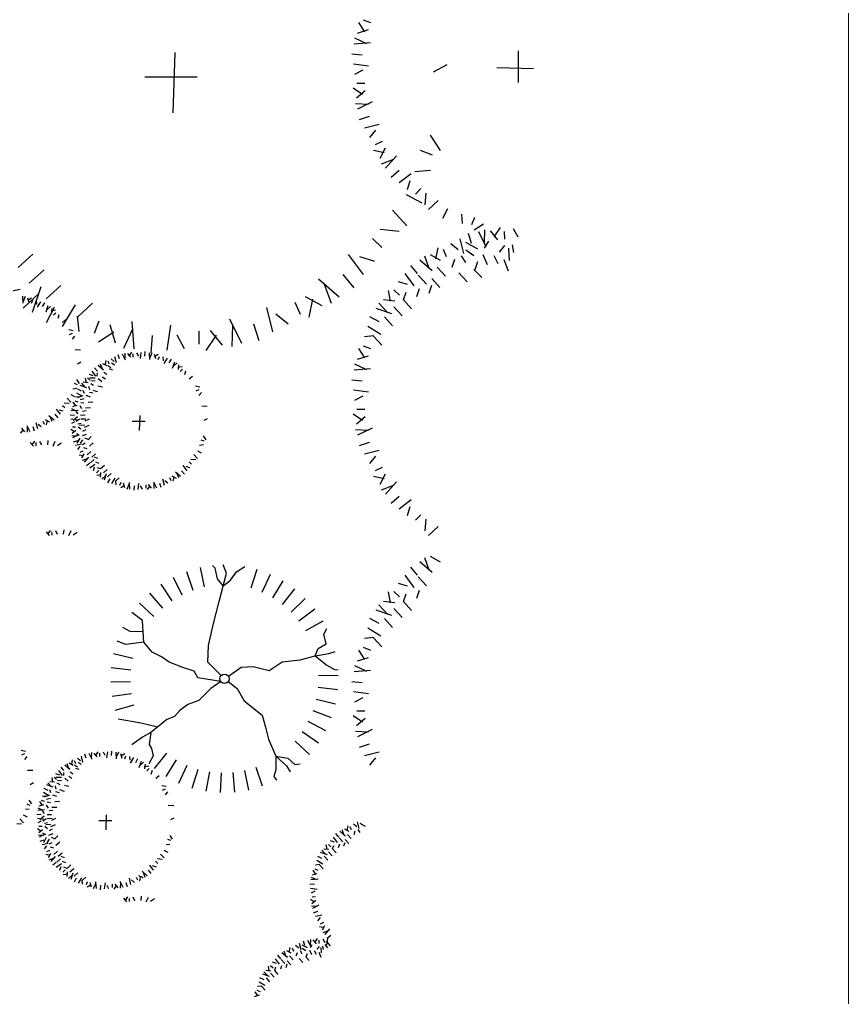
# Model space of a CAD drawing. Header units: millimetres. Extents: x 216896 to 446004, y 63591 to 243769.
# Drawn here: x 396383 to 398583, y 91803 to 94397 of the extents above; entities that cross this region are included whole.
import ezdxf

# ---------------------------------------------------------------- set-up
doc = ezdxf.new("R2010")
doc.units = ezdxf.units.MM
doc.layers.add('green', color=7, linetype='Continuous', true_color=0x45e718)
doc.layers.add('trees', color=7, linetype='Continuous', true_color=0x547000)
doc.layers.add('line pedestr', color=7, linetype='Continuous', lineweight=5, true_color=0x1c1c1c)

msp = doc.modelspace()

# ---------------------------------------------------------------- linework, layer by layer
at = {"layer": 'green'}
for p, q in [((396392.7, 93644.5), (396391.5, 93662.5)), ((396398.1, 93662.2), (396392.2, 93649.2)), ((396403.5, 93658.8), (396407.2, 93646.8)), ((396414.8, 93658), (396404.7, 93651.3)), ((396414.6, 93644.4), (396417.8, 93652.3)), ((396428.9, 93640.9), (396427.9, 93651.2)), ((396430.4, 93633.5), (396438.9, 93647.7)), ((396444.1, 93635.2), (396449.5, 93645.4)), ((396453, 93621.5), (396458.7, 93638.6)), ((396464.7, 93635.7), (396454.3, 93626.1)), ((396478.6, 93625.4), (396466.7, 93623.2)), ((396468.5, 93630.6), (396467.2, 93618.1)), ((396473.2, 93613), (396479.1, 93619.1)), ((396485.1, 93604.3), (396488, 93614.2)), ((396496.9, 93593.2), (396505.8, 93600.6)), ((396525.1, 93571), (396513.2, 93573.5)), ((396515.3, 93561.5), (396523.1, 93565)), ((396522.9, 93549), (396529.5, 93557)), ((396544.6, 93520), (396530.4, 93520.5)), ((396611.6, 93492), (396609.1, 93480.2)), ((396633.6, 93489.9), (396625.6, 93496.4)), ((396639.9, 93485.7), (396635.8, 93501.8)), ((396648.4, 93496.6), (396644.9, 93507.6)), ((396664.4, 93493.2), (396656.3, 93509.3)), ((396662.6, 93511.5), (396662.1, 93497.3)), ((396668.9, 93510.5), (396676.9, 93500.8)), ((396679.7, 93514.1), (396672.9, 93504.1)), ((396684.7, 93501.4), (396684.5, 93510)), ((396699.2, 93503.7), (396694.3, 93512.8)), ((396703.4, 93497.4), (396705.8, 93513.8)), ((396715.4, 93504.2), (396716.5, 93515.8)), ((396728.9, 93495), (396727.6, 93513)), ((396734.3, 93512.6), (396728.3, 93499.7)), ((396739.7, 93509.3), (396743.4, 93497.3)), ((396751, 93508.4), (396740.9, 93501.8)), ((396750.8, 93494.8), (396753.9, 93502.8)), ((396765.1, 93491.4), (396764, 93501.6)), ((396766.6, 93484), (396775.1, 93498.2)), ((396780.3, 93485.7), (396785.7, 93495.9)), ((396536.8, 93483.4), (396545.8, 93488.3)), ((396589.4, 93463.9), (396582, 93472.7)), ((396605.4, 93466.8), (396591.9, 93478.7)), ((396596.8, 93483.1), (396601.7, 93469.8)), ((396603, 93484.6), (396614.1, 93478.7)), ((396625.4, 93472.6), (396617.3, 93477.9)), ((396621.1, 93482.2), (396617.6, 93490.1)), ((396630.1, 93466.8), (396621.5, 93469.8)), ((396635.3, 93480), (396627.1, 93485.3)), ((396789.2, 93472), (396794.9, 93489)), ((396800.9, 93486.2), (396790.5, 93476.5)), ((396814.8, 93475.9), (396802.9, 93473.6)), ((396804.6, 93481.1), (396803.4, 93468.5)), ((396809.4, 93463.4), (396815.3, 93469.6)), ((396541.5, 93431.6), (396534.8, 93441.7)), ((396557.2, 93445.6), (396559.4, 93433.7)), ((396569.6, 93440.2), (396563.5, 93446.1)), ((396583.4, 93445.8), (396568.1, 93445.5)), ((396578.3, 93452), (396568.4, 93455)), ((396585.7, 93450.5), (396575.8, 93463.9)), ((396589.2, 93450.6), (396589.3, 93459.2)), ((396601, 93436), (396591.6, 93443.4)), ((396610.6, 93443), (396602.5, 93448.3)), ((396614.3, 93454.8), (396606.2, 93460.1)), ((396821.3, 93454.8), (396824.2, 93464.7)), ((396833.1, 93443.7), (396842, 93451.1)), ((396524.4, 93417.5), (396534.7, 93418.6)), ((396527.9, 93431.8), (396535.9, 93428.7)), ((396547.4, 93411), (396537.2, 93416.4)), ((396561.1, 93419.9), (396544, 93425.7)), ((396546.9, 93431.7), (396556.5, 93421.2)), ((396552, 93435.4), (396564.5, 93434.2)), ((396554.9, 93405), (396552, 93413.1)), ((396568.9, 93414.6), (396567.1, 93423.6)), ((396579.2, 93426.3), (396571.7, 93430.5)), ((396583.2, 93437.1), (396572.4, 93438)), ((396591, 93408.8), (396578.4, 93413)), ((396602.6, 93421.3), (396590.6, 93424.3)), ((396861.3, 93421.5), (396849.4, 93423.9)), ((396851.5, 93412), (396859.3, 93415.4)), ((396519.2, 93381.7), (396509.6, 93392.1)), ((396518.7, 93402.3), (396529, 93396.9)), ((396541.7, 93395.8), (396531.4, 93394.8)), ((396549.1, 93397.3), (396534.9, 93405.8)), ((396551, 93398.5), (396536.8, 93393.1)), ((396553.9, 93390.4), (396543.4, 93387.5)), ((396571, 93395.4), (396559.6, 93399.1)), ((396577.6, 93405.2), (396568.2, 93407.4)), ((396859.1, 93399.5), (396865.6, 93407.5)), ((396480.4, 93362.8), (396490.3, 93349.5)), ((396487.8, 93361.4), (396497.7, 93358.4)), ((396496.5, 93373.2), (396502.6, 93367.3)), ((396514.1, 93378), (396501.6, 93379.2)), ((396520.4, 93365), (396533.4, 93359.1)), ((396523.8, 93370.5), (396535.8, 93374.1)), ((396524.6, 93381.8), (396531.3, 93371.7)), ((396538.2, 93381.6), (396530.3, 93384.7)), ((396548.1, 93364.3), (396543.4, 93372.1)), ((396553.8, 93378.8), (396545.3, 93380.1)), ((396570.9, 93366.4), (396557.6, 93366)), ((396577.5, 93382.1), (396565.2, 93380.8)), ((396880.8, 93370.5), (396866.6, 93371)), ((396460.7, 93346.5), (396474.3, 93334.7)), ((396469.3, 93330.2), (396464.4, 93343.6)), ((396476.7, 93349.5), (396484.1, 93340.6)), ((396528.8, 93346.2), (396517.3, 93347.2)), ((396535.6, 93334.1), (396519.2, 93336.6)), ((396538.1, 93359.6), (396520.1, 93358.4)), ((396536.9, 93343.1), (396525.3, 93333.1)), ((396538.2, 93350.4), (396532.8, 93357.1)), ((396542.3, 93336.3), (396533.5, 93330.1)), ((396556.6, 93346.9), (396544.7, 93346.5)), ((396558.5, 93336.8), (396545.2, 93336.3)), ((396559.5, 93358.4), (396549.9, 93357.2)), ((396567.4, 93336.7), (396556.2, 93331.3)), ((396701.7, 93346.8), (396700.5, 93306.8)), ((396873, 93333.9), (396882, 93338.8)), ((396386.4, 93299.3), (396393.2, 93309.3)), ((396397.2, 93302.8), (396389.2, 93312.5)), ((396401.8, 93320.2), (396409.8, 93304)), ((396403.5, 93301.8), (396404, 93316)), ((396417.7, 93316.8), (396421.2, 93305.7)), ((396426.2, 93327.7), (396430.3, 93311.6)), ((396432.5, 93323.5), (396440.5, 93317)), ((396445, 93331.1), (396448.5, 93323.3)), ((396463.1, 93328.8), (396452, 93334.7)), ((396454.5, 93321.3), (396457, 93333.2)), ((396519, 93310.4), (396529, 93303.6)), ((396529.3, 93329.9), (396520.3, 93325.1)), ((396531.6, 93315.5), (396523.1, 93315.3)), ((396546.2, 93325.5), (396537.7, 93323.8)), ((396545.8, 93309.8), (396538.7, 93315.6)), ((396554.8, 93320.5), (396541.5, 93320)), ((396566.4, 93319.7), (396554.1, 93314.7)), ((396716.5, 93330.5), (396682, 93330.5)), ((396521.5, 93293.4), (396535.7, 93292.8)), ((396522.5, 93299.6), (396532.2, 93307.6)), ((396539.9, 93295.1), (396523.7, 93287.1)), ((396541.2, 93293.5), (396533.8, 93297.9)), ((396542.5, 93286.1), (396535.1, 93272.7)), ((396559.8, 93296.4), (396548.7, 93292)), ((396558.5, 93308.3), (396549.9, 93303.9)), ((396564.7, 93283.1), (396556.1, 93286.1)), ((396573.3, 93290.5), (396564.7, 93281.6)), ((396877.7, 93282), (396871, 93292.1)), ((396411.4, 93275), (396419.4, 93265.3)), ((396422.2, 93278.6), (396415.4, 93268.6)), ((396427.2, 93265.9), (396427, 93274.5)), ((396441.7, 93268.2), (396436.8, 93277.3)), ((396457.9, 93268.7), (396459, 93280.2)), ((396476.8, 93277.1), (396470.9, 93264.2)), ((396493.6, 93272.9), (396483.4, 93266.3)), ((396536.5, 93279.1), (396525.4, 93275.7)), ((396547.4, 93270.6), (396531.3, 93266.6)), ((396543.2, 93264.3), (396536.7, 93256.4)), ((396549.9, 93281.6), (396543.7, 93272.7)), ((396557.3, 93272.7), (396549.9, 93268.3)), ((396562.2, 93257.9), (396553.6, 93260.9)), ((396578.3, 93274.2), (396568.4, 93265.3)), ((396860.6, 93268), (396870.9, 93269)), ((396864.1, 93282.2), (396872.1, 93279.1)), ((396541.1, 93242.4), (396552.9, 93239.9)), ((396550.8, 93251.8), (396543, 93248.4)), ((396548.5, 93233.7), (396554.4, 93244.8)), ((396549.9, 93227.6), (396563.3, 93232.5)), ((396566.2, 93236.2), (396554.4, 93222.6)), ((396572.1, 93250.5), (396562.2, 93241.6)), ((396584.5, 93244.6), (396574.6, 93235.7)), ((396590.6, 93232.7), (396582, 93235.7)), ((396855.4, 93232.1), (396845.8, 93242.6)), ((396854.9, 93252.8), (396865.1, 93247.4)), ((396569.2, 93220.1), (396560.3, 93212.7)), ((396582.5, 93216.4), (396569.2, 93206.6)), ((396580.7, 93229.8), (396570.9, 93220.9)), ((396581.1, 93209), (396578.1, 93199.2)), ((396594.3, 93219.4), (396585.7, 93222.4)), ((396598, 93204.6), (396589.4, 93207.6)), ((396607.9, 93213.5), (396598, 93204.6)), ((396816.6, 93213.3), (396826.5, 93200)), ((396824, 93211.8), (396833.9, 93208.8)), ((396832.7, 93223.7), (396838.8, 93217.7)), ((396850.3, 93228.4), (396837.8, 93229.6)), ((396592.9, 93200.4), (396587, 93194.2)), ((396587.5, 93187.9), (396599.4, 93190.2)), ((396597.7, 93182.8), (396598.9, 93195.3)), ((396601.4, 93177.6), (396611.8, 93187.3)), ((396615.3, 93203.1), (396605.4, 93194.2)), ((396613.1, 93191.8), (396607.4, 93174.8)), ((396626.4, 93192.7), (396616.5, 93183.9)), ((396635.8, 93179.8), (396627.2, 93165.6)), ((396647.4, 93180.9), (396637.5, 93172)), ((396781.2, 93181.6), (396784.7, 93173.7)), ((396799.3, 93179.2), (396788.2, 93185.1)), ((396790.7, 93171.8), (396793.2, 93183.7)), ((396796.9, 93197), (396810.4, 93185.1)), ((396805.5, 93180.7), (396800.6, 93194)), ((396812.9, 93200), (396820.3, 93191.1)), ((396622, 93178.2), (396616.6, 93167.9)), ((396637.2, 93172.4), (396638.3, 93162.2)), ((396651.5, 93169), (396648.4, 93161)), ((396651.3, 93155.4), (396661.4, 93162)), ((396662.6, 93154.5), (396658.9, 93166.6)), ((396668, 93151.2), (396674, 93164.1)), ((396673.4, 93168.8), (396674.7, 93150.8)), ((396686.9, 93159.6), (396685.8, 93148.1)), ((396698.9, 93166.4), (396696.5, 93150)), ((396703.1, 93160.1), (396708, 93151)), ((396717.6, 93162.4), (396717.8, 93153.8)), ((396722.6, 93149.7), (396729.4, 93159.7)), ((396733.4, 93153.3), (396725.4, 93163)), ((396738, 93170.6), (396746, 93154.5)), ((396739.7, 93152.3), (396740.2, 93166.5)), ((396753.9, 93167.2), (396757.4, 93156.2)), ((396762.4, 93178.1), (396766.5, 93162)), ((396768.7, 93173.9), (396776.7, 93167.4)), ((396453.3, 93037.9), (396461.3, 93028.2)), ((396464.1, 93041.5), (396457.3, 93031.5)), ((396469.1, 93028.8), (396468.9, 93037.4)), ((396483.6, 93031.1), (396478.7, 93040.2)), ((396499.8, 93031.6), (396500.9, 93043.1)), ((396518.7, 93040), (396512.7, 93027.1)), ((396535.4, 93035.8), (396525.3, 93029.2)), ((396398.9, 92455.4), (396387, 92457.9)), ((396590.8, 92454.6), (396584, 92444.6)), ((396610.3, 92444.2), (396605.4, 92453.3)), ((396614.5, 92437.9), (396617, 92454.3)), ((396626.6, 92444.7), (396627.6, 92456.2)), ((396640, 92435.5), (396638.8, 92453.5)), ((396389.1, 92445.9), (396396.9, 92449.4)), ((396396.7, 92433.4), (396403.3, 92441.4)), ((396522.8, 92432.5), (396520.3, 92420.6)), ((396532.2, 92422.7), (396528.8, 92430.6)), ((396544.7, 92430.4), (396536.7, 92436.9)), ((396551, 92426.2), (396547, 92442.3)), ((396559.5, 92437.1), (396556.1, 92448.1)), ((396575.5, 92433.7), (396567.5, 92449.8)), ((396573.7, 92452), (396573.2, 92437.8)), ((396580, 92451), (396588, 92441.3)), ((396595.8, 92441.9), (396595.7, 92450.5)), ((396645.4, 92453.1), (396639.5, 92440.2)), ((396650.8, 92449.8), (396654.5, 92437.7)), ((396662.2, 92448.9), (396652.1, 92442.3)), ((396662, 92435.3), (396665.1, 92443.3)), ((396676.2, 92431.9), (396675.2, 92442.1)), ((396677.7, 92424.5), (396686.2, 92438.7)), ((396691.4, 92426.1), (396696.8, 92436.4)), ((396700.3, 92412.4), (396706.1, 92429.5)), ((396418.4, 92404.4), (396404.2, 92404.9)), ((396496.8, 92391), (396487, 92404.3)), ((396500.5, 92404.3), (396493.1, 92413.2)), ((396516.6, 92407.3), (396503, 92419.2)), ((396507.9, 92423.6), (396512.9, 92410.3)), ((396514.1, 92425.1), (396525.2, 92419.2)), ((396536.6, 92413.1), (396528.4, 92418.4)), ((396541.3, 92407.3), (396532.6, 92410.3)), ((396546.5, 92420.5), (396538.3, 92425.8)), ((396712.1, 92426.7), (396701.6, 92417)), ((396725.9, 92416.4), (396714, 92414.1)), ((396715.8, 92421.5), (396714.6, 92409)), ((396720.5, 92403.9), (396726.5, 92410.1)), ((396732.4, 92395.3), (396735.4, 92405.1)), ((396463.2, 92375.9), (396475.7, 92374.7)), ((396468.3, 92386), (396470.6, 92374.1)), ((396480.8, 92380.6), (396474.6, 92386.6)), ((396494.5, 92386.3), (396479.3, 92386)), ((396489.4, 92392.5), (396479.5, 92395.5)), ((396494.4, 92377.6), (396483.6, 92378.5)), ((396500.3, 92391), (396500.4, 92399.7)), ((396512.1, 92376.5), (396502.7, 92383.9)), ((396521.8, 92383.5), (396513.6, 92388.7)), ((396525.5, 92395.3), (396517.3, 92400.6)), ((396744.2, 92384.2), (396753.1, 92391.6)), ((396410.6, 92367.8), (396419.6, 92372.7)), ((396458.5, 92351.5), (396448.3, 92356.9)), ((396472.2, 92360.4), (396455.2, 92366.2)), ((396458, 92372.2), (396467.7, 92361.7)), ((396466, 92345.5), (396463.2, 92353.6)), ((396480, 92355.1), (396478.2, 92364)), ((396490.4, 92366.8), (396482.8, 92371)), ((396502.1, 92349.3), (396489.5, 92353.4)), ((396513.8, 92361.8), (396501.8, 92364.8)), ((396772.4, 92361.9), (396760.5, 92364.4)), ((396762.6, 92352.5), (396770.5, 92355.9)), ((396415.3, 92316), (396408.6, 92326.1)), ((396449.4, 92322.1), (396441.4, 92325.2)), ((396452.8, 92336.3), (396442.6, 92335.3)), ((396460.2, 92337.8), (396446, 92346.3)), ((396462.2, 92339), (396447.9, 92333.5)), ((396465, 92330.8), (396454.6, 92328)), ((396482.1, 92335.8), (396470.7, 92339.6)), ((396488.8, 92345.7), (396479.3, 92347.9)), ((396770.3, 92340), (396776.8, 92347.9)), ((396398.2, 92301.9), (396408.5, 92303)), ((396401.7, 92316.2), (396409.7, 92313.1)), ((396449.2, 92300.1), (396431.2, 92298.9)), ((396431.6, 92305.5), (396444.5, 92299.6)), ((396434.9, 92310.9), (396446.9, 92314.6)), ((396435.8, 92322.3), (396442.4, 92312.2)), ((396449.4, 92290.9), (396443.9, 92297.6)), ((396459.2, 92304.7), (396454.5, 92312.6)), ((396465, 92319.3), (396456.4, 92320.6)), ((396470.7, 92298.9), (396461, 92297.7)), ((396482, 92306.9), (396468.7, 92306.4)), ((396488.7, 92322.6), (396476.4, 92321.3)), ((396791.9, 92310.9), (396777.7, 92311.5)), ((396393, 92266.1), (396383.4, 92276.5)), ((396392.5, 92286.7), (396402.8, 92281.3)), ((396440, 92286.7), (396428.4, 92287.7)), ((396446.8, 92274.6), (396430.4, 92277.1)), ((396448, 92283.5), (396436.5, 92273.5)), ((396453.4, 92276.8), (396444.6, 92270.6)), ((396467.8, 92287.4), (396455.8, 92287)), ((396469.7, 92277.3), (396456.4, 92276.8)), ((396478.5, 92277.2), (396467.4, 92271.8)), ((396612.9, 92287.3), (396611.6, 92247.3)), ((396784.1, 92274.4), (396793.2, 92279.2)), ((396387.9, 92262.4), (396375.4, 92263.6)), ((396430.1, 92250.9), (396440.1, 92244.1)), ((396440.5, 92270.4), (396431.4, 92265.5)), ((396433.7, 92240.1), (396443.4, 92248.1)), ((396442.8, 92255.9), (396434.2, 92255.8)), ((396457.4, 92265.9), (396448.9, 92264.3)), ((396456.9, 92250.3), (396449.8, 92256.1)), ((396465.9, 92261), (396452.7, 92260.5)), ((396469.7, 92248.8), (396461, 92244.3)), ((396477.6, 92260.2), (396465.3, 92255.2)), ((396627.7, 92271), (396593.1, 92271)), ((397238.4, 92248.2), (397243.7, 92233.9)), ((397245, 92249.7), (397256.8, 92243.4)), ((397254.2, 92257.7), (397251.6, 92245)), ((397264.3, 92247.2), (397260.6, 92255.6)), ((397277.7, 92255.4), (397269.1, 92262.4)), ((397284.4, 92250.9), (397280.1, 92268.1)), ((397286.7, 92240.3), (397281.9, 92248.2)), ((397300.9, 92256.1), (397286.7, 92264.1)), ((396432.7, 92233.8), (396446.9, 92233.3)), ((396451, 92235.6), (396434.9, 92227.6)), ((396452.4, 92234), (396445, 92238.4)), ((396453.6, 92226.6), (396446.2, 92213.2)), ((396461, 92222.1), (396454.9, 92213.2)), ((396470.9, 92236.9), (396459.8, 92232.5)), ((396475.8, 92223.6), (396467.2, 92226.6)), ((396484.5, 92231), (396475.8, 92222.1)), ((396775.2, 92222.7), (396783.2, 92219.6)), ((396788.8, 92222.5), (396782.2, 92232.6)), ((397226.5, 92213.4), (397216, 92227.6)), ((397230.5, 92227.6), (397222.6, 92237.1)), ((397240.8, 92215.3), (397231.3, 92225.8)), ((397247.6, 92230.8), (397233.1, 92243.4)), ((397256.6, 92211.3), (397247.1, 92221.9)), ((397262.9, 92224.5), (397253.4, 92235)), ((397270.8, 92235), (397274, 92244.3)), ((396447.6, 92219.6), (396436.6, 92216.2)), ((396458.5, 92211.1), (396442.4, 92207.1)), ((396454.3, 92204.8), (396447.8, 92196.8)), ((396468.4, 92213.2), (396461, 92208.8)), ((396473.4, 92198.4), (396464.7, 92201.4)), ((396489.4, 92214.7), (396479.5, 92205.8)), ((396771.8, 92208.5), (396782, 92209.5)), ((397190.5, 92197.2), (397203.9, 92195.9)), ((397196, 92208), (397198.4, 92195.3)), ((397209.4, 92202.3), (397202.8, 92208.6)), ((397218.6, 92214.9), (397208, 92218.1)), ((397213.9, 92196.8), (397217, 92206)), ((397223.4, 92186.3), (397213.9, 92196.8)), ((397229.7, 92200.8), (397232.8, 92210)), ((397243.9, 92204.7), (397247.1, 92213.9)), ((396452.2, 92182.8), (396464, 92180.4)), ((396462, 92192.3), (396454.1, 92188.9)), ((396459.6, 92174.2), (396465.5, 92185.3)), ((396461.1, 92168), (396474.4, 92173)), ((396477.4, 92176.7), (396465.5, 92163.1)), ((396483.2, 92191), (396473.4, 92182.1)), ((396491.9, 92170.3), (396482, 92161.4)), ((396495.6, 92185.1), (396485.7, 92176.2)), ((396501.8, 92173.2), (396493.1, 92176.2)), ((396761.4, 92168.9), (396748.9, 92170.1)), ((396766.6, 92172.6), (396756.9, 92183.1)), ((396766, 92193.3), (396776.3, 92187.9)), ((397185.6, 92171.2), (397174.7, 92176.9)), ((397200.2, 92180.7), (397182, 92186.8)), ((397185.1, 92193.2), (397195.4, 92182.1)), ((397201.2, 92166.5), (397191.7, 92177)), ((397212.3, 92178.3), (397202.8, 92188.9)), ((396480.3, 92160.6), (396471.5, 92153.2)), ((396493.7, 92156.9), (396480.3, 92147)), ((396492.2, 92149.5), (396489.2, 92139.6)), ((396505.5, 92159.9), (396496.8, 92162.9)), ((396509.2, 92145.1), (396500.5, 92148)), ((396519, 92154), (396509.2, 92145.1)), ((396526.5, 92143.6), (396516.6, 92134.7)), ((396727.8, 92153.8), (396737.6, 92140.4)), ((396735.2, 92152.3), (396745, 92149.3)), ((396743.8, 92164.1), (396750, 92158.2)), ((397175.8, 92139.7), (397167.3, 92143)), ((397179.5, 92154.9), (397168.5, 92153.8)), ((397187.4, 92156.5), (397172.2, 92165.6)), ((397188.5, 92144.1), (397179, 92154.6)), ((396504, 92140.9), (396498.1, 92134.7)), ((396498.6, 92128.4), (396510.5, 92130.7)), ((396508.8, 92123.2), (396510, 92135.8)), ((396512.5, 92118.1), (396523, 92127.8)), ((396524.3, 92132.3), (396518.5, 92115.3)), ((396537.6, 92133.2), (396527.7, 92124.3)), ((396533.2, 92118.6), (396527.8, 92108.4)), ((396546.9, 92120.3), (396538.4, 92106.1)), ((396558.5, 92121.4), (396548.7, 92112.5)), ((396673.6, 92118.6), (396677.6, 92102.5)), ((396692.4, 92122.1), (396695.8, 92114.2)), ((396710.5, 92119.7), (396699.4, 92125.6)), ((396701.8, 92112.3), (396704.3, 92124.1)), ((396708, 92137.5), (396721.6, 92125.6)), ((396716.6, 92121.2), (396711.7, 92134.5)), ((396724.1, 92140.4), (396731.5, 92131.6)), ((397175.7, 92116.3), (397156.4, 92115)), ((397156.8, 92122), (397170.6, 92115.7)), ((397160.4, 92127.8), (397173.2, 92131.7)), ((397161.3, 92139.9), (397168.4, 92129.1)), ((396548.4, 92112.9), (396549.4, 92102.7)), ((396562.6, 92109.5), (396559.5, 92101.5)), ((396562.4, 92095.9), (396572.5, 92102.5)), ((396573.8, 92095), (396570.1, 92107)), ((396579.2, 92091.7), (396585.1, 92104.6)), ((396584.6, 92109.3), (396585.8, 92091.3)), ((396598, 92100.1), (396597, 92088.5)), ((396610.1, 92106.9), (396607.6, 92090.5)), ((396614.3, 92100.6), (396619.1, 92091.5)), ((396628.7, 92102.9), (396628.9, 92094.3)), ((396633.8, 92090.2), (396640.6, 92100.2)), ((396644.6, 92093.7), (396636.6, 92103.5)), ((396649.1, 92111.1), (396657.1, 92095)), ((396650.8, 92092.8), (396651.4, 92107)), ((396665.1, 92107.7), (396668.5, 92096.7)), ((396679.9, 92114.4), (396687.8, 92107.9)), ((397165.8, 92101.9), (397153.5, 92103)), ((397173, 92089), (397155.5, 92091.6)), ((396658.7, 92066), (396666.7, 92056.2)), ((396669.5, 92069.5), (396662.7, 92059.5)), ((396674.5, 92056.9), (396674.4, 92065.4)), ((396689, 92059.1), (396684.1, 92068.2)), ((396705.3, 92059.7), (396706.3, 92071.2)), ((396724.1, 92068), (396718.2, 92055.1)), ((397166.3, 92084.6), (397156.6, 92079.3)), ((397168.8, 92069.1), (397159.6, 92068.9)), ((396740.9, 92063.9), (396730.8, 92057.2)), ((397155.3, 92063.7), (397165.9, 92056.4)), ((397158, 92045.5), (397173.1, 92044.9)), ((397159, 92052.2), (397169.4, 92060.7)), ((397177.6, 92047.3), (397160.3, 92038.8)), ((397173.9, 92030.3), (397162.1, 92026.6)), ((397185.6, 92021.2), (397168.4, 92016.9)), ((397181.1, 92014.5), (397174.1, 92006)), ((397178.8, 91991), (397191.5, 91988.4)), ((397189.3, 92001.1), (397180.9, 91997.4)), ((397186.7, 91981.8), (397193.1, 91993.6)), ((397188.3, 91975.2), (397202.6, 91980.5)), ((397205.7, 91984.4), (397193.1, 91969.9)), ((397208.9, 91967.3), (397199.4, 91959.4)), ((397100.4, 91935.4), (397097.8, 91922.7)), ((397123.9, 91933.1), (397115.4, 91940)), ((397130.6, 91928.6), (397126.3, 91945.8)), ((397147.1, 91933.8), (397132.9, 91941.7)), ((397139.7, 91940.2), (397136.1, 91952)), ((397156.8, 91936.6), (397148.2, 91953.9)), ((397154.9, 91956.2), (397154.3, 91941)), ((397155.1, 91935.1), (397159.8, 91943.1)), ((397161.6, 91955.2), (397170.2, 91944.8)), ((397173.2, 91958.9), (397165.9, 91948.2)), ((397172.5, 91930.3), (397178.7, 91937.9)), ((397178.5, 91945.4), (397178.3, 91954.6)), ((397183.9, 91920.7), (397183.4, 91934.8)), ((397189.2, 91929.8), (397187.4, 91938.9)), ((397194, 91947.9), (397188.8, 91957.6)), ((397200.8, 91934), (397194.2, 91943.5)), ((397208, 91939.8), (397197.3, 91952.1)), ((397198.5, 91941.1), (397201.1, 91958.7)), ((397076.7, 91905.3), (397068.8, 91914.8)), ((397093.9, 91908.4), (397079.4, 91921.1)), ((397084.6, 91925.9), (397089.9, 91911.6)), ((397091.2, 91927.4), (397103.1, 91921.1)), ((397109.2, 91902.2), (397099.7, 91912.7)), ((397110.6, 91924.9), (397106.9, 91933.3)), ((397117.1, 91912.7), (397120.2, 91922)), ((397132.9, 91918), (397128.2, 91925.9)), ((397142.4, 91925.9), (397132.9, 91932.5)), ((397151.9, 91900.9), (397142.4, 91910.1)), ((397144, 91910.1), (397147.1, 91919.3)), ((397158.2, 91915.4), (397153.5, 91927.2)), ((397170.9, 91916.7), (397166.1, 91925.9)), ((397183, 91908.2), (397177.7, 91921.4)), ((397042.3, 91885.7), (397044.7, 91873)), ((397055.6, 91880), (397049, 91886.3)), ((397064.8, 91892.6), (397054.3, 91895.8)), ((397060.1, 91874.5), (397063.3, 91883.7)), ((397072.8, 91891), (397062.2, 91905.3)), ((397075.9, 91878.4), (397079.1, 91887.7)), ((397087, 91893), (397077.5, 91903.5)), ((397090.2, 91882.4), (397093.3, 91891.6)), ((397102.8, 91889), (397093.3, 91899.5)), ((397134.5, 91895.6), (397125, 91906.1)), ((397046.5, 91858.4), (397028.2, 91864.5)), ((397031.3, 91870.9), (397041.6, 91859.8)), ((397036.8, 91874.9), (397050.2, 91873.6)), ((397058.5, 91856), (397049, 91866.6)), ((397069.6, 91863.9), (397060.1, 91874.5)), ((397025.7, 91832.6), (397014.8, 91831.5)), ((397033.7, 91834.2), (397018.5, 91843.3)), ((397031.9, 91848.9), (397020.9, 91854.6)), ((397034.8, 91821.7), (397025.3, 91832.3)), ((397047.4, 91844.2), (397038, 91854.7)), ((397006.6, 91805.5), (397019.5, 91809.4)), ((397007.5, 91817.6), (397014.6, 91806.8)), ((397022.1, 91817.4), (397013.5, 91820.7))]:
    msp.add_line(p, q, dxfattribs=at)
at = {"layer": 'line pedestr'}
msp.add_lwpolyline([(398583.1, 76231.8), (398583.1, 149231.8)], dxfattribs=at)
at = {"layer": 'trees'}
for p, q in [((397282.2, 94388.5), (397298.3, 94363.9)), ((397315.2, 94388), (397295.8, 94395.5)), ((397272, 94347.8), (397303.4, 94333.4)), ((397280.1, 94361), (397309.3, 94369.9)), ((397314.8, 94334.7), (397271.2, 94331.7)), ((396794.7, 94309.5), (396789.7, 94149.1)), ((397292.3, 94302.1), (397264.4, 94304.6)), ((397707.3, 94230.1), (397707.3, 94314)), ((397308.9, 94272.8), (397269, 94278.7)), ((397481.5, 94257.6), (397518, 94277.2)), ((397746.9, 94266), (397649.8, 94269)), ((396854.1, 94244.2), (396715.5, 94244.2)), ((397293.6, 94262.6), (397271.6, 94250.8)), ((397299.1, 94227.5), (397278.4, 94227)), ((397268.4, 94215.3), (397292.7, 94198.8)), ((397277, 94189.1), (397300.6, 94208.5)), ((397274.6, 94173.8), (397309.1, 94172.5)), ((397319.2, 94178.1), (397280, 94158.6)), ((397310.9, 94139.3), (397284.1, 94131)), ((397337.4, 94118.6), (397298.3, 94108.9)), ((397327.2, 94103.4), (397311.4, 94084)), ((397500.5, 94049.6), (397473.8, 94090.2)), ((397345.7, 94073), (397326.7, 94064.7)), ((397322, 94050.1), (397350.8, 94044.1)), ((397340, 94029.1), (397354.4, 94056)), ((397445.9, 94050.4), (397477.9, 94038)), ((397343.6, 94014.1), (397376, 94026.1)), ((397383.2, 94035.1), (397354.4, 94002.1)), ((397390.4, 93996.1), (397368.8, 93978.1)), ((397422.7, 93987.1), (397390.4, 93963.2)), ((397432.1, 93993.3), (397473.2, 93997.4)), ((397419.1, 93969.1), (397411.9, 93945.2)), ((397409.1, 93932.3), (397450.2, 93910.7)), ((397447.9, 93948.2), (397433.5, 93933.2)), ((397459.4, 93905.4), (397462.4, 93935.8)), ((397468.5, 93892.9), (397493.8, 93916.4)), ((397411.2, 93849.5), (397372.5, 93891.4)), ((397518.6, 93894.2), (397505.5, 93869.3)), ((397555.5, 93880.3), (397558, 93855.4)), ((397590.1, 93871.9), (397582.5, 93852.6)), ((397589.6, 93838.9), (397614.1, 93855)), ((397390.6, 93834.6), (397340.4, 93839.5)), ((397582.6, 93802.3), (397574.2, 93829.1)), ((397621.3, 93794), (397601.9, 93833.2)), ((397617.1, 93838.6), (397615.8, 93804.1)), ((397632.3, 93836.2), (397651.7, 93812.6)), ((397658.6, 93844.8), (397642, 93820.5)), ((397670.7, 93814.1), (397670.3, 93834.9)), ((397705.9, 93819.6), (397694, 93841.6)), ((397319.9, 93815.5), (397344.7, 93791.7)), ((397561.9, 93775.8), (397552.1, 93814.9)), ((397599.4, 93787.7), (397567, 93805.7)), ((397617.4, 93790.7), (397628.2, 93808.7)), ((397493.3, 93791.2), (397487.3, 93762.4)), ((397516.3, 93767.5), (397507.9, 93786.5)), ((397546.7, 93786), (397527.3, 93801.9)), ((397588.6, 93769.8), (397567, 93784.7)), ((397657.1, 93779.7), (397671, 93797)), ((397683, 93757.8), (397681.8, 93790)), ((397695, 93778.7), (397691, 93799.3)), ((396418.4, 93774.7), (396378.7, 93739)), ((397255.5, 93773.9), (397295.2, 93720.4)), ((397285.3, 93768), (397324.9, 93756.1)), ((397478.3, 93730.1), (397445.4, 93758.8)), ((397457.3, 93769.6), (397469.3, 93737.2)), ((397472.3, 93773.2), (397499.3, 93758.8)), ((397531.1, 93739.8), (397538.3, 93760.8)), ((397567, 93751.8), (397556.3, 93769.8)), ((397592.2, 93733.8), (397599.4, 93754.8)), ((397624.6, 93745.8), (397613.8, 93772.7)), ((397653.4, 93748.8), (397642.6, 93769.8)), ((397681, 93729.6), (397668.9, 93759.5)), ((396448.1, 93733.1), (396408.5, 93697.5)), ((397439.4, 93722.9), (397421.4, 93744.4)), ((397513.1, 93715.8), (397491.5, 93739.8)), ((397570.6, 93700.8), (397549.1, 93724.8)), ((397610.2, 93712.8), (397588.6, 93733.8)), ((397176.3, 93708.6), (397230.8, 93661)), ((397240.7, 93720.4), (397270.4, 93684.8)), ((397412.4, 93694.1), (397388.4, 93701.3)), ((397430.4, 93690.5), (397406.4, 93722.9)), ((397462.8, 93694.8), (397441.2, 93718.8)), ((397498.7, 93685.9), (397477.1, 93709.8)), ((396336.5, 93672.1), (396384.2, 93681.2)), ((396439.3, 93687.9), (396416.3, 93619.4)), ((396492.6, 93691.5), (396453, 93655.9)), ((397211, 93643.2), (397191.2, 93696.7)), ((397361.1, 93678.4), (397366.6, 93649.6)), ((397391.4, 93665.3), (397376.4, 93679.7)), ((397401.6, 93652.9), (397408.8, 93673.9)), ((397437.6, 93661.9), (397444.8, 93682.9)), ((397470, 93670.9), (397477.1, 93691.8)), ((396392.2, 93630.9), (396434, 93669.6)), ((397113.6, 93646.7), (397127.4, 93615.3)), ((397186.2, 93637.2), (397141.7, 93661)), ((397151.6, 93607.5), (397161.5, 93655.1)), ((397348.6, 93653.8), (397379.1, 93650.8)), ((397423.2, 93628.9), (397401.6, 93652.9)), ((396475, 93633), (396453.4, 93591.9)), ((396530.1, 93639.7), (396495.8, 93582.7)), ((396576.8, 93644), (396537.2, 93608.3)), ((397038.2, 93632.9), (397054.3, 93568.3)), ((397370.7, 93616.2), (397329.2, 93630.2)), ((397336.2, 93644.7), (397359.6, 93619.4)), ((397398, 93610.9), (397376.5, 93634.9)), ((396535.9, 93610), (396540.1, 93568.9)), ((396593.1, 93596.2), (396580.6, 93564.2)), ((396681.2, 93595.6), (396686.1, 93523.4)), ((396940, 93602.8), (396972.1, 93538.1)), ((397063.4, 93616), (397095.4, 93589.9)), ((397337.4, 93594.7), (397312.6, 93607.7)), ((397372.9, 93584), (397351.3, 93607.9)), ((396637.8, 93538.1), (396623.1, 93586.5)), ((396659.5, 93524.8), (396683.3, 93576.7)), ((396783.5, 93585.8), (396773.6, 93519.9)), ((396858.4, 93569.7), (396859.1, 93535.4)), ((396921.9, 93533.1), (396889.8, 93572.2)), ((396947, 93529.2), (396949.2, 93586.2)), ((397004, 93589.2), (397017.8, 93544.9)), ((397341.5, 93561.3), (397307, 93582.1)), ((396592.3, 93541.6), (396632.9, 93568.3)), ((396735.1, 93558.5), (396730.9, 93512.2)), ((396800.3, 93560.6), (396819.9, 93524.1)), ((396878.5, 93519), (396905.8, 93559.1)), ((397323.5, 93557.8), (397298.6, 93555.2)), ((397344.1, 93533), (397322.5, 93557)), ((397282.2, 93523.7), (397298.3, 93499.1)), ((397315.2, 93523.2), (397295.8, 93530.7)), ((397280.1, 93496.1), (397309.3, 93505)), ((397314.8, 93469.9), (397271.2, 93466.9)), ((397272, 93483), (397303.4, 93468.6)), ((397292.3, 93437.2), (397264.4, 93439.8)), ((397308.9, 93408), (397269, 93413.9)), ((397293.6, 93397.8), (397271.6, 93385.9)), ((397299.1, 93362.6), (397278.4, 93362.2)), ((397268.4, 93350.5), (397292.7, 93333.9)), ((397277, 93324.2), (397300.6, 93343.6)), ((397319.2, 93313.2), (397280, 93293.8)), ((397274.6, 93309), (397309.1, 93307.7)), ((397310.9, 93274.5), (397284.1, 93266.2)), ((397337.4, 93253.8), (397298.3, 93244.1)), ((397327.2, 93238.6), (397311.4, 93219.2)), ((397345.7, 93208.2), (397326.7, 93199.9)), ((397322, 93185.2), (397350.8, 93179.2)), ((397340, 93164.2), (397354.4, 93191.2)), ((397343.6, 93149.3), (397376, 93161.2)), ((397383.2, 93170.2), (397354.4, 93137.3)), ((397390.4, 93131.3), (397368.8, 93113.3)), ((397422.7, 93122.3), (397390.4, 93098.3)), ((397419.1, 93104.3), (397411.9, 93080.3)), ((397447.9, 93083.3), (397433.5, 93068.4)), ((397459.4, 93040.6), (397462.4, 93071)), ((397468.5, 93028.1), (397493.8, 93051.5)), ((397472.3, 92973), (397499.3, 92958.6)), ((396901.8, 92941.1), (396895, 92948.6)), ((396931.8, 92928.5), (396922.9, 92950.2)), ((397478.3, 92929.9), (397445.4, 92958.6)), ((397457.3, 92969.4), (397469.3, 92937.1)), ((396825.5, 92932.8), (396842.4, 92883.1)), ((396862, 92943.2), (396872.5, 92891.8)), ((396908.1, 92912.7), (396901.8, 92941.1)), ((396912.8, 92852.7), (396931.8, 92928.5)), ((396942.9, 92909.5), (396958.6, 92931.6)), ((396958.6, 92931.6), (396980.6, 92945.5)), ((397012.2, 92938), (396996.7, 92887.9)), ((397047.9, 92925), (397026.2, 92877.2)), ((397430.4, 92890.3), (397406.4, 92922.7)), ((397439.4, 92922.7), (397421.4, 92944.2)), ((396757.9, 92898.7), (396786.6, 92854.7)), ((396790.7, 92917.8), (396813.6, 92870.7)), ((396923.3, 92894.7), (396908.1, 92912.7)), ((396923.3, 92894.7), (396942.9, 92909.5)), ((397081.7, 92907.6), (397054.1, 92863)), ((397412.4, 92893.9), (397388.4, 92901.1)), ((397462.8, 92894.6), (397441.2, 92918.6)), ((396727.9, 92875.5), (396761.8, 92835.5)), ((397113, 92886.2), (397080, 92845.3)), ((397361.1, 92878.2), (397366.6, 92849.4)), ((397391.4, 92865.1), (397376.4, 92879.5)), ((397401.6, 92852.7), (397408.8, 92873.7)), ((397437.6, 92861.7), (397444.8, 92882.7)), ((396700.9, 92848.8), (396739.6, 92813.4)), ((396897.1, 92791.1), (396912.8, 92852.7)), ((397141.3, 92861), (397103.6, 92824.6)), ((397336.2, 92844.5), (397359.6, 92819.2)), ((397348.6, 92853.6), (397379.1, 92850.6)), ((397423.2, 92828.7), (397401.6, 92852.7)), ((396709.1, 92802.2), (396680.9, 92823.7)), ((397166.3, 92832.4), (397124.3, 92801)), ((397370.7, 92816), (397329.2, 92830)), ((397398, 92810.7), (397376.5, 92834.7)), ((396710.7, 92772.2), (396709.1, 92802.2)), ((396884.4, 92735.9), (396897.1, 92791.1)), ((397187.5, 92800.9), (397141.9, 92775.1)), ((397337.4, 92794.5), (397312.6, 92807.5)), ((397372.9, 92783.8), (397351.3, 92807.7)), ((396676, 92773.8), (396657.1, 92784.4)), ((396710.7, 92772.2), (396676, 92773.8)), ((396712.3, 92745.4), (396710.7, 92772.2)), ((397190.8, 92765.9), (397198.3, 92780.9)), ((397197.1, 92740.6), (397190.8, 92765.9)), ((397341.5, 92761.1), (397307, 92781.9)), ((396664.9, 92739), (396641.5, 92747.5)), ((396712.3, 92745.4), (396664.9, 92739)), ((396734.4, 92718.5), (396712.3, 92745.4)), ((397175, 92728), (397197.1, 92740.6)), ((397323.5, 92757.6), (397298.6, 92755)), ((397344.1, 92732.8), (397322.5, 92756.8)), ((396632.2, 92715.1), (396683.2, 92702.7)), ((396759.7, 92705.9), (396734.4, 92718.5)), ((396882.8, 92691.7), (396884.4, 92735.9)), ((397167.1, 92709.1), (397175, 92728)), ((397167.1, 92709.1), (397203.4, 92715.4)), ((397203.4, 92715.4), (397220.2, 92720.7)), ((397282.2, 92723.5), (397298.3, 92698.9)), ((397315.2, 92723), (397295.8, 92730.5)), ((396780.2, 92691.7), (396759.7, 92705.9)), ((396816.5, 92677.5), (396780.2, 92691.7)), ((396918, 92656.8), (396882.8, 92691.7)), ((397045.5, 92669.6), (397080.2, 92693.3)), ((397080.2, 92693.3), (397127.6, 92698)), ((397127.6, 92698), (397167.1, 92709.1)), ((397167.1, 92709.1), (397198.7, 92683.8)), ((397280.1, 92695.9), (397309.3, 92704.8)), ((396626.1, 92677.6), (396678.2, 92671.7)), ((396846.5, 92668), (396816.5, 92677.5)), ((396856, 92650.7), (396846.5, 92668)), ((396937, 92655.2), (396971.3, 92679.1)), ((396971.3, 92679.1), (397002.9, 92680.6)), ((397002.9, 92680.6), (397045.5, 92669.6)), ((397198.7, 92683.8), (397219.2, 92672.8)), ((397219.2, 92672.8), (397228.1, 92672.1)), ((397314.8, 92669.7), (397271.2, 92666.7)), ((397272, 92682.8), (397303.4, 92668.4)), ((396624.8, 92639.7), (396677.2, 92640.4)), ((396916.7, 92640.8), (396856, 92650.7)), ((396916.7, 92640.8), (396890.7, 92622.2)), ((396936.7, 92640.5), (396960.2, 92622.2)), ((397228.9, 92656.4), (397176.5, 92655.8)), ((397292.3, 92637), (397264.4, 92639.6)), ((396628.2, 92601.9), (396680.1, 92609.2)), ((396890.7, 92622.2), (396859.1, 92590.7)), ((396960.2, 92622.2), (396979.2, 92589.1)), ((397227.6, 92618.5), (397175.5, 92624.4)), ((397308.9, 92607.8), (397269, 92613.7)), ((396859.1, 92590.7), (396829.1, 92579.6)), ((396979.2, 92589.1), (397026.6, 92551.2)), ((397221.5, 92581), (397170.5, 92593.4)), ((397293.6, 92597.6), (397271.6, 92585.7)), ((396636.3, 92564.8), (396687, 92578.5)), ((396808.6, 92563.8), (396794.4, 92548.1)), ((396829.1, 92579.6), (396808.6, 92563.8)), ((397210.8, 92544.6), (397161.8, 92563.3)), ((397299.1, 92562.4), (397278.4, 92562)), ((396685.4, 92533.8), (396644.4, 92540.7)), ((396709.1, 92529.1), (396685.4, 92533.8)), ((396773.9, 92540.2), (396748.6, 92519.6)), ((396794.4, 92548.1), (396773.9, 92540.2)), ((397026.6, 92551.2), (397036, 92519.6)), ((397195.6, 92509.9), (397149.3, 92534.5)), ((397268.4, 92550.3), (397292.7, 92533.7)), ((397277, 92524), (397300.6, 92543.4)), ((396748.6, 92519.6), (396709.1, 92529.1)), ((396731.2, 92505.4), (396709.1, 92492.8)), ((396731.2, 92505.4), (396726.5, 92473.9)), ((396748.6, 92519.6), (396731.2, 92505.4)), ((397036, 92519.6), (397043.9, 92488.1)), ((397176.2, 92477.3), (397133.3, 92507.6)), ((397274.6, 92508.8), (397309.1, 92507.5)), ((397319.2, 92513), (397280, 92493.6)), ((396709.1, 92492.8), (396680.9, 92472.4)), ((397043.9, 92488.1), (397062.9, 92442.3)), ((397152.8, 92447.4), (397114.1, 92482.8)), ((396726.5, 92473.9), (396732.8, 92462.8)), ((396732.8, 92462.8), (396737.5, 92443.9)), ((397310.9, 92474.3), (397284.1, 92466)), ((397337.4, 92453.6), (397298.3, 92443.9)), ((396737.5, 92443.9), (396726, 92422.3)), ((396740.7, 92410), (396773.6, 92450.8)), ((396772, 92388.5), (396799.6, 92433.2)), ((397062.9, 92442.3), (397091.3, 92417)), ((397062.9, 92442.3), (397062.9, 92406)), ((397062.9, 92442.3), (397094.5, 92437.6)), ((397094.5, 92437.6), (397113.4, 92420.2)), ((397327.2, 92438.4), (397311.4, 92419)), ((396805.8, 92371.2), (396827.5, 92418.9)), ((396841.4, 92358.2), (396857, 92408.3)), ((396878.4, 92349.8), (396887.6, 92401.4)), ((396991.7, 92352.9), (396981.2, 92404.3)), ((397028.1, 92363.3), (397011.3, 92413)), ((397062.9, 92406), (397058.1, 92388.6)), ((397091.3, 92417), (397101.4, 92401.4)), ((397113.4, 92420.2), (397127.7, 92422.3)), ((396916.2, 92346.1), (396918.8, 92398.4)), ((396954.2, 92347.1), (396950.2, 92399.4)), ((397058.1, 92388.6), (397064.7, 92379.1))]:
    msp.add_line(p, q, dxfattribs=at)
msp.add_circle((396926.8, 92648.1), 12.4, dxfattribs=at)

doc.saveas('drawing.dxf')
